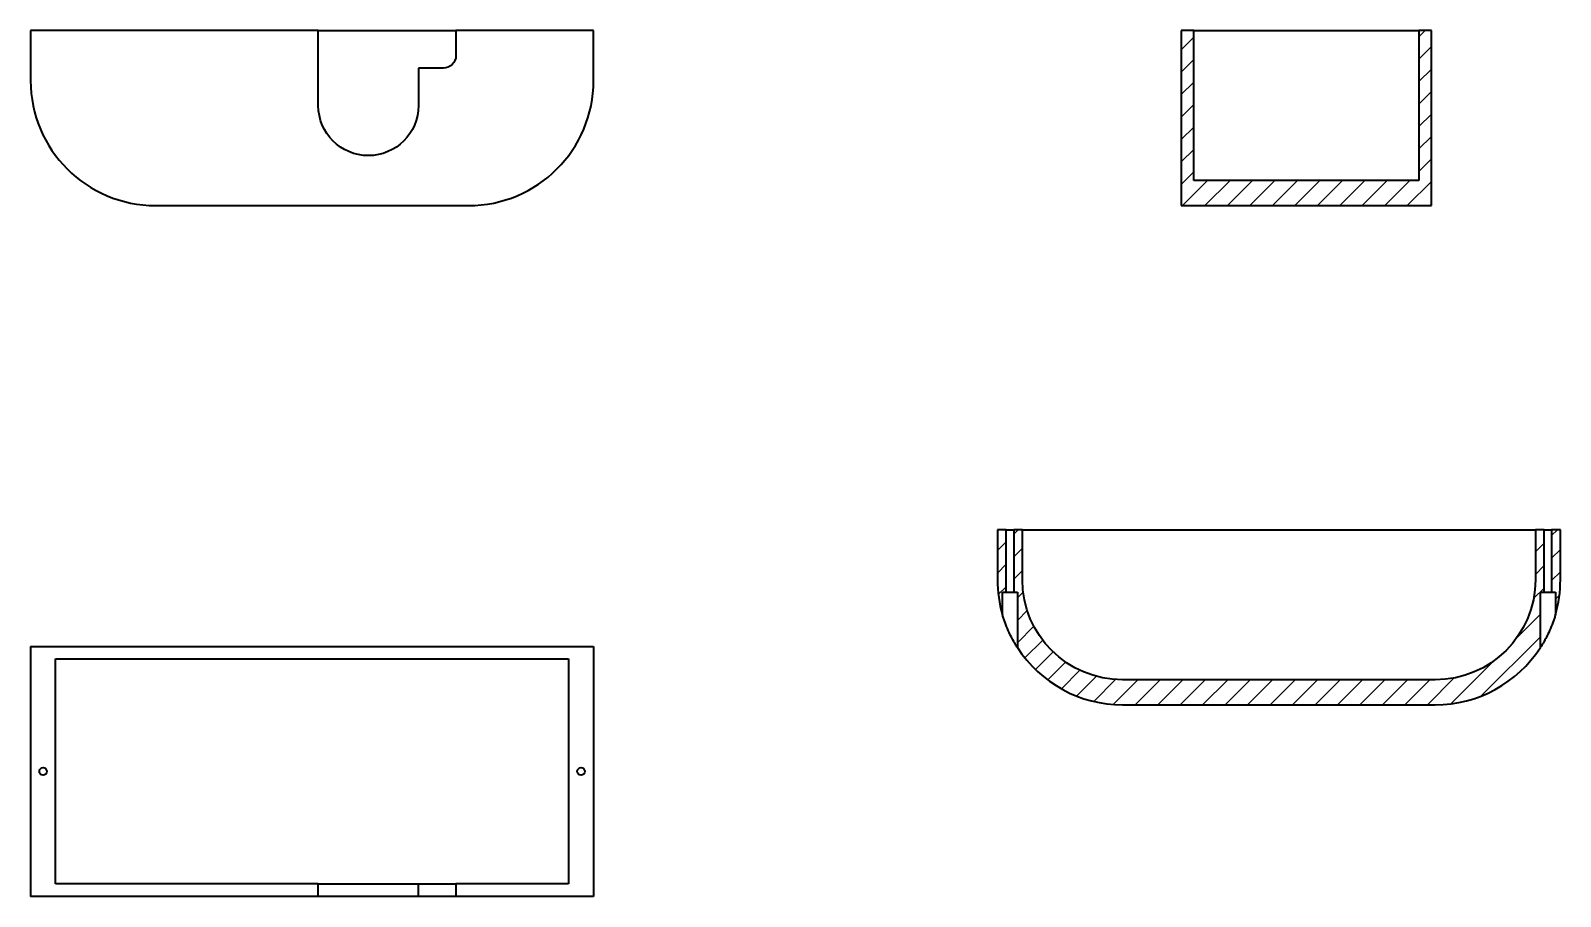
# Model space of a CAD drawing. Header units: millimetres. Extents: x 166 to 778, y 199 to 545.
import ezdxf

# ---------------------------------------------------------------- set-up
doc = ezdxf.new("R2010")
doc.units = ezdxf.units.MM
doc.linetypes.add('Dash Dot', pattern=[7.03, 4.56, -1.14, 0.19, -1.14])
doc.layers.add('DuongTam', color=7, linetype='Dash Dot', lineweight=13)
doc.layers.add('NetDam', color=7, linetype='Continuous', lineweight=35)

msp = doc.modelspace()

# ---------------------------------------------------------------- hatches: boundary and pattern name
at = {"layer": 'DuongTam'}
h = msp.add_hatch(dxfattribs=at)
h.set_pattern_fill('ANSI31', color=256, scale=2)
h.set_pattern_definition([(45, (0, 46.0325), (-4.49013, 4.49013), [])])
h.paths.add_polyline_path([(726.09, 475.07), (726.09, 545.07), (721.09, 545.07), (721.09, 485.07), (631.09, 485.07), (631.09, 545.07), (626.09, 545.07), (626.09, 475.07)])
h = msp.add_hatch(dxfattribs=at)
h.set_pattern_fill('ANSI31', color=256, scale=2)
h.paths.add_polyline_path([(562.63, 325.44), (562.63, 345.44), (559.13, 345.44), (559.13, 320.44), (560.63, 320.44), (560.63, 298.31, 0.254619), (602.63, 275.44), (727.63, 275.44, 0.254619), (769.63, 298.31), (769.63, 320.44), (771.13, 320.44), (771.13, 345.44), (767.63, 345.44), (767.63, 325.44, -0.414214), (727.63, 285.44), (602.63, 285.44, -0.414214)])
h.paths.add_polyline_path([(556.13, 345.44), (552.63, 345.44), (552.63, 325.44, 0.071068), (554.63, 311.44), (554.63, 320.44), (556.13, 320.44)])
h.paths.add_polyline_path([(777.63, 345.44), (774.13, 345.44), (774.13, 320.44), (775.63, 320.44), (775.63, 311.44, 0.071068), (777.63, 325.44)])

# ---------------------------------------------------------------- linework, layer by layer
at = {"layer": 'NetDam'}
for p, q in [((281.21, 545.07), (166.21, 545.07)), ((166.21, 545.07), (166.21, 525.07)), ((281.21, 545.07), (336.21, 545.07)), ((281.21, 515.07), (281.21, 545.07)), ((391.21, 545.07), (336.21, 545.07)), ((336.21, 545.07), (336.21, 535.07)), ((391.21, 525.07), (391.21, 545.07)), ((631.09, 545.07), (626.09, 545.07)), ((626.09, 545.07), (626.09, 475.07)), ((631.09, 545.07), (721.09, 545.07)), ((631.09, 485.07), (631.09, 545.07)), ((721.09, 545.07), (721.09, 485.07)), ((726.09, 545.07), (721.09, 545.07)), ((726.09, 475.07), (726.09, 545.07)), ((331.21, 530.07), (321.21, 530.07)), ((321.21, 530.07), (321.21, 515.07)), ((721.09, 485.07), (631.09, 485.07)), ((216.21, 475.07), (341.21, 475.07)), ((626.09, 475.07), (726.09, 475.07)), ((556.13, 345.44), (552.63, 345.44)), ((552.63, 345.44), (552.63, 325.44)), ((556.13, 345.44), (559.13, 345.44)), ((556.13, 320.44), (556.13, 345.44)), ((559.13, 345.44), (559.13, 320.44)), ((562.63, 345.44), (559.13, 345.44)), ((562.63, 345.44), (767.63, 345.44)), ((562.63, 325.44), (562.63, 345.44)), ((767.63, 345.44), (767.63, 325.44)), ((771.13, 345.44), (767.63, 345.44)), ((771.13, 345.44), (774.13, 345.44)), ((771.13, 320.44), (771.13, 345.44)), ((774.13, 345.44), (774.13, 320.44)), ((777.63, 345.44), (774.13, 345.44)), ((777.63, 325.44), (777.63, 345.44)), ((554.63, 320.44), (556.13, 320.44)), ((554.63, 311.44), (554.63, 320.44)), ((556.13, 320.44), (559.13, 320.44)), ((559.13, 320.44), (560.63, 320.44)), ((560.63, 320.44), (560.63, 298.31)), ((769.63, 320.44), (771.13, 320.44)), ((769.63, 298.31), (769.63, 320.44)), ((771.13, 320.44), (774.13, 320.44)), ((774.13, 320.44), (775.63, 320.44)), ((775.63, 320.44), (775.63, 311.44)), ((166.21, 298.79), (166.21, 198.79)), ((166.21, 298.79), (391.21, 298.79)), ((176.21, 293.79), (381.21, 293.79)), ((176.21, 203.79), (176.21, 293.79)), ((381.21, 293.79), (381.21, 203.79)), ((391.21, 298.79), (391.21, 198.79)), ((727.63, 285.44), (602.63, 285.44)), ((602.63, 275.44), (727.63, 275.44)), ((281.21, 203.79), (176.21, 203.79)), ((281.21, 203.79), (321.21, 203.79)), ((281.21, 198.79), (281.21, 203.79)), ((321.21, 203.79), (331.21, 203.79)), ((321.21, 198.79), (321.21, 203.79)), ((331.21, 203.79), (336.21, 203.79)), ((381.21, 203.79), (336.21, 203.79)), ((336.21, 203.79), (336.21, 198.79)), ((281.21, 198.79), (166.21, 198.79)), ((321.21, 198.79), (281.21, 198.79)), ((331.21, 198.79), (321.21, 198.79)), ((336.21, 198.79), (331.21, 198.79)), ((391.21, 198.79), (336.21, 198.79))]:
    msp.add_line(p, q, dxfattribs=at)
for centre in [(171.21, 248.79), (386.21, 248.79)]:
    msp.add_circle(centre, 1.5, dxfattribs=at)
at = {"layer": 'NetDam', "extrusion": (0, 0, -1)}
for centre, radius, start, end in [((-331.21, 535.07), 5, 180, 270), ((-301.21, 515.07), 20, 180, 0), ((-602.63, 325.44), 40, 270, 0), ((-727.63, 325.44), 40, 180, 270)]:
    msp.add_arc(centre, radius, start, end, dxfattribs=at)
at = {"layer": 'NetDam'}
for centre, start, end in [((216.21, 525.07), 180, 270), ((341.21, 525.07), 270, 0), ((602.63, 325.44), 180, 196.2602), ((727.63, 325.44), 343.7398, 0), ((602.63, 325.44), 212.85988, 270), ((727.63, 325.44), 270, 327.14012)]:
    msp.add_arc(centre, 50, start, end, dxfattribs=at)
for points, knots in [([(560.63, 298.31), (560.63, 298.31), (560.61, 298.34), (560.55, 298.44), (560.5, 298.51), (560.33, 298.78), (560.17, 299.03), (559.66, 299.87), (559.24, 300.58), (558.4, 302.1), (557.99, 302.9), (557.17, 304.61), (556.69, 305.67), (555.84, 307.78), (555.46, 308.83), (555, 310.23), (554.82, 310.79), (554.7, 311.22), (554.67, 311.3), (554.64, 311.41), (554.63, 311.44), (554.63, 311.44)], [0, 0, 0, 0, 0.054672, 0.054672, 0.109344, 0.109344, 0.218688, 0.218688, 0.466052, 0.466052, 0.713415, 0.713415, 1.033036, 1.033036, 1.352658, 1.352658, 1.51973, 1.51973, 1.558455, 1.558455, 1.597181, 1.597181, 1.597181, 1.597181]), ([(775.63, 311.44), (775.63, 311.44), (775.62, 311.41), (775.59, 311.3), (775.57, 311.22), (775.44, 310.79), (775.26, 310.23), (774.8, 308.83), (774.42, 307.78), (773.57, 305.67), (773.1, 304.61), (772.27, 302.9), (771.86, 302.1), (771.02, 300.58), (770.6, 299.87), (770.09, 299.03), (769.93, 298.78), (769.76, 298.51), (769.71, 298.44), (769.65, 298.34), (769.63, 298.31), (769.63, 298.31)], [0, 0, 0, 0, 0.038726, 0.038726, 0.077451, 0.077451, 0.244523, 0.244523, 0.564144, 0.564144, 0.883766, 0.883766, 1.131129, 1.131129, 1.378492, 1.378492, 1.487837, 1.487837, 1.542509, 1.542509, 1.597181, 1.597181, 1.597181, 1.597181])]:
    msp.add_open_spline(points, degree=3, knots=knots, dxfattribs=at)

doc.saveas('drawing.dxf')
